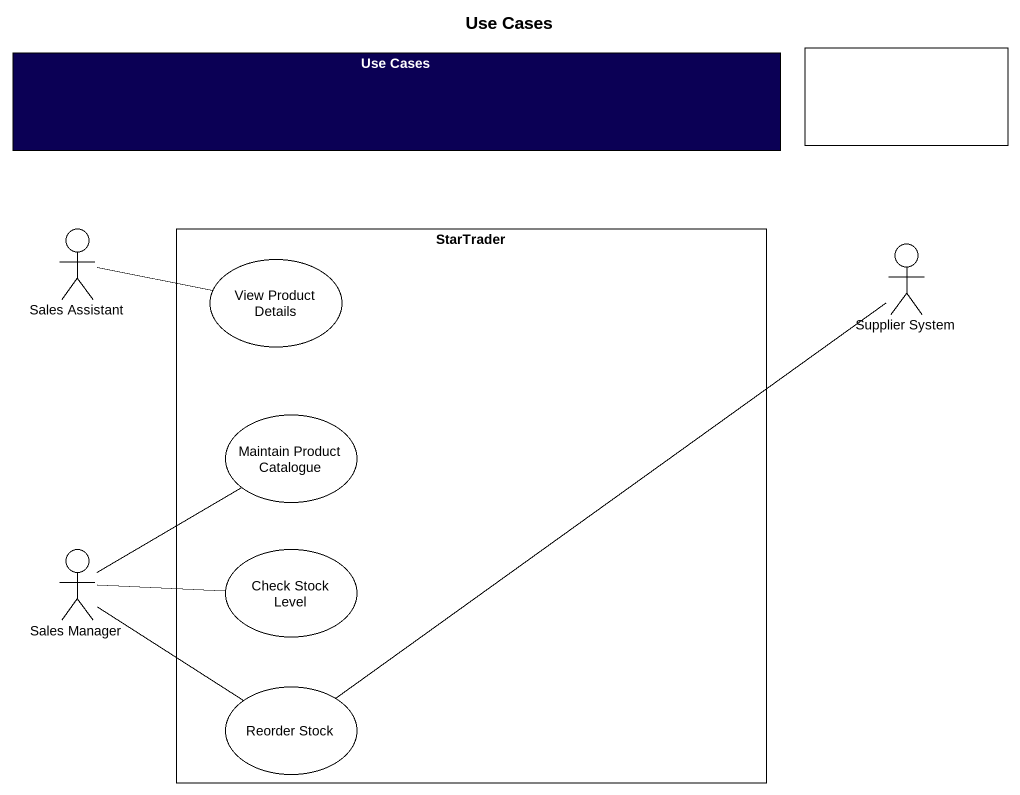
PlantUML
@startuml
title Use Cases
rectangle "Use Cases" as Use_Cases #0B0055
rectangle " " as rectangle1
actor "Sales Assistant" as Sales_Assistant
rectangle StarTrader {
  usecase "View Product Details" as View_Product_Details
  usecase "Maintain Product Catalogue" as Maintain_Product_Catalogue
  usecase "Check Stock Level" as Check_Stock_Level
  usecase "Reorder Stock" as Reorder_Stock
}
actor "Supplier System" as Supplier_System
actor "Sales Manager" as Sales_Manager
Sales_Assistant -right- View_Product_Details
Sales_Manager -up- Maintain_Product_Catalogue
Sales_Manager -right- Check_Stock_Level
Sales_Manager -right- Reorder_Stock
Reorder_Stock -up- Supplier_System
@enduml
